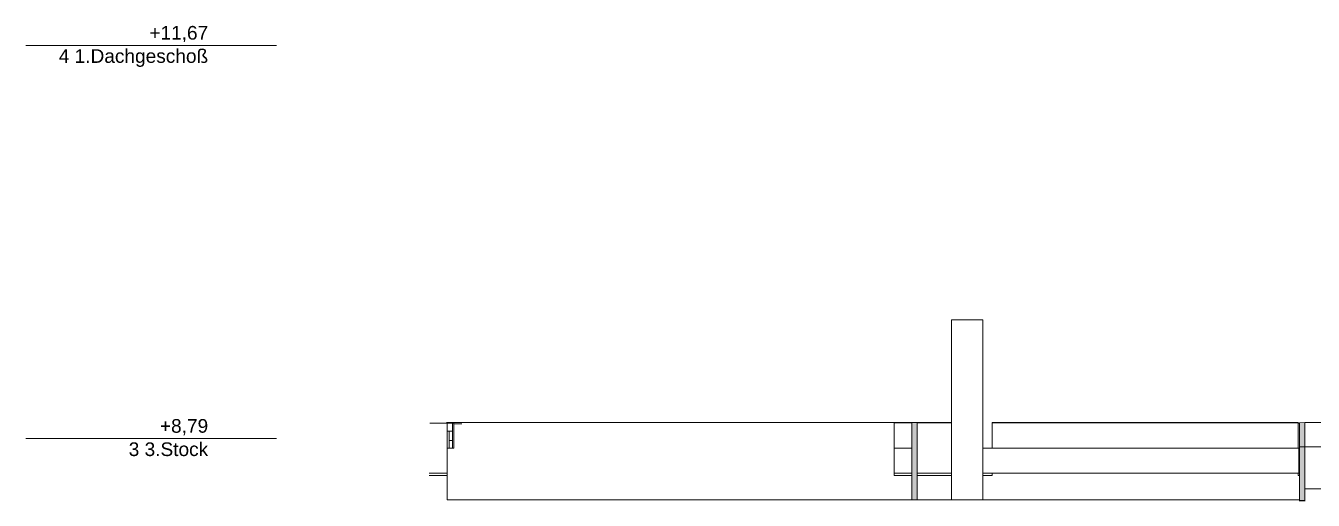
# Model space of a CAD drawing. Header units: metres. Extents: x -21.8 to 56, y -7 to 11.8.
# Drawn here: x -21.84 to -12.4, y 8.34 to 11.81 of the extents above; entities that cross this region are included whole.
import ezdxf

# ---------------------------------------------------------------- set-up
doc = ezdxf.new("R2010")
doc.units = ezdxf.units.M
doc.header["$MEASUREMENT"] = 0
for name, color, linetype in [('I_Schnitt I RB_1_0', 7, 'Continuous'), ('I_Schnitt I RB_1_110 Wand Aussen', 7, 'Continuous'), ('I_Schnitt I RB_1_112 Wand Aussen - Schachtwände', 7, 'Continuous'), ('I_Schnitt I RB_1_140 Brüstung', 7, 'Continuous')]:
    doc.layers.add(name, color=color, linetype=linetype)
doc.styles.add('ERSTELLTER_STIL_2', font='arial.ttf')

msp = doc.modelspace()

# ---------------------------------------------------------------- hatches: boundary and pattern name
at = {"layer": 'I_Schnitt I RB_1_110 Wand Aussen', "linetype": 'Continuous', "lineweight": 0, "true_color": 0x000000}
for points in [[(-12.465, 8.9071), (-12.505, 8.9036), (-12.505, 8.9027), (-12.505, 8.52), (-12.505, 8.34), (-12.4754, 8.34), (-12.465, 8.34)], [(-12.505, 8.33), (-12.465, 8.33), (-12.465, 8.34), (-12.4754, 8.34), (-12.505, 8.34)]]:
    msp.add_hatch(color=18, dxfattribs=at).paths.add_polyline_path(points)
at = {"layer": 'I_Schnitt I RB_1_140 Brüstung', "linetype": 'Continuous', "lineweight": 0, "true_color": 0x000000}
msp.add_hatch(color=18, dxfattribs=at).paths.add_polyline_path([(-15.305, 8.9027), (-15.305, 8.9036), (-15.345, 8.9071), (-15.345, 8.34), (-15.305, 8.34), (-15.305, 8.52)])

# ---------------------------------------------------------------- linework, layer by layer
at = {"layer": 'I_Schnitt I RB_1_110 Wand Aussen', "color": 7, "linetype": 'Continuous', "lineweight": 13, "ltscale": 1000}
for p, q in [((-21.8365, 11.67), (-20.5, 11.67)), ((-20.4, 11.67), (-20.5, 11.67)), ((-20.4, 11.67), (-20.2, 11.67)), ((-20.1, 11.67), (-20.2, 11.67)), ((-20, 11.67), (-20.1, 11.67)), ((-12.465, 8.9071), (-12.505, 8.9036)), ((-12.505, 8.9036), (-12.505, 8.9027)), ((-12.505, 8.9027), (-12.505, 8.73)), ((-12.465, 8.9071), (-12.465, 8.73)), ((-21.8365, 8.79), (-20.5, 8.79)), ((-20.4, 8.79), (-20.5, 8.79)), ((-20.4, 8.79), (-20.2, 8.79)), ((-20.1, 8.79), (-20.2, 8.79)), ((-20, 8.79), (-20.1, 8.79))]:
    msp.add_line(p, q, dxfattribs=at)
at = {"layer": 'I_Schnitt I RB_1_110 Wand Aussen', "color": 7, "linetype": 'Continuous', "lineweight": 18, "ltscale": 1000}
for p, q in [((-12.465, 8.73), (-12.505, 8.73)), ((-12.465, 8.73), (-12.465, 8.34)), ((-12.465, 8.73), (-10.815, 8.73)), ((-12.465, 8.42), (-12.34, 8.42)), ((-12.505, 8.34), (-12.505, 8.33)), ((-12.465, 8.34), (-12.465, 8.33))]:
    msp.add_line(p, q, dxfattribs=at)
at = {"layer": 'I_Schnitt I RB_1_110 Wand Aussen', "color": 7, "linetype": 'Continuous', "lineweight": 18, "ltscale": 1000, "flags": 128}
msp.add_lwpolyline([(-12.505, 8.73), (-12.505, 8.535), (-12.505, 8.52), (-12.505, 8.34)], dxfattribs=at)
at = {"layer": 'I_Schnitt I RB_1_112 Wand Aussen - Schachtwände', "color": 7, "linetype": 'Continuous', "lineweight": 18, "ltscale": 1000}
for p, q in [((-15.055, 8.34), (-15.055, 9.66)), ((-15.055, 9.66), (-15.015, 9.66)), ((-15.015, 9.66), (-14.865, 9.66)), ((-14.865, 9.66), (-14.825, 9.66)), ((-14.825, 9.66), (-14.825, 8.34)), ((-15.055, 8.34), (-15.015, 8.34)), ((-15.015, 8.34), (-14.865, 8.34)), ((-14.865, 8.34), (-14.825, 8.34))]:
    msp.add_line(p, q, dxfattribs=at)
at = {"layer": 'I_Schnitt I RB_1_140 Brüstung', "color": 7, "linetype": 'Continuous', "lineweight": 18, "ltscale": 1000}
for p, q in [((-18.755, 8.9028), (-18.875, 8.9028)), ((-18.755, 8.9027), (-18.875, 8.9027)), ((-15.475, 8.9071), (-18.755, 8.9071)), ((-18.755, 8.9071), (-18.75, 8.9071)), ((-18.75, 8.9028), (-18.755, 8.9028)), ((-18.75, 8.9027), (-18.755, 8.9027)), ((-18.75, 8.9036), (-18.75, 8.9071)), ((-18.75, 8.9028), (-18.75, 8.9036)), ((-18.75, 8.9027), (-18.75, 8.8443)), ((-18.75, 8.9027), (-18.71, 8.9027)), ((-18.71, 8.9036), (-18.7105, 8.9036)), ((-18.71, 8.9028), (-18.71, 8.9036)), ((-18.71, 8.9027), (-18.71, 8.8443)), ((-18.7, 8.9027), (-18.71, 8.9027)), ((-18.7, 8.9001), (-18.7, 8.9027)), ((-18.7, 8.8976), (-18.7, 8.9001)), ((-18.67, 8.8976), (-18.7, 8.8976)), ((-18.67, 8.8976), (-18.7, 8.8976)), ((-18.7, 8.8664), (-18.7, 8.8976)), ((-18.642, 8.8976), (-18.67, 8.8976)), ((-18.6414, 8.8976), (-18.67, 8.8976)), ((-18.6414, 8.8976), (-18.642, 8.8976)), ((-15.475, 8.9071), (-15.055, 8.9071)), ((-15.475, 8.9036), (-15.475, 8.9071)), ((-15.475, 8.9036), (-15.345, 8.9036)), ((-15.475, 8.9027), (-15.475, 8.9036)), ((-15.475, 8.9001), (-15.475, 8.9027)), ((-15.475, 8.8976), (-15.475, 8.9001)), ((-15.475, 8.8664), (-15.475, 8.8976)), ((-15.305, 8.9036), (-15.055, 8.9036)), ((-14.755, 8.9071), (-12.515, 8.9071)), ((-14.755, 8.9071), (-14.755, 8.9036)), ((-14.755, 8.9027), (-14.755, 8.9036)), ((-14.755, 8.9036), (-12.515, 8.9036)), ((-14.755, 8.9001), (-14.755, 8.9027)), ((-14.755, 8.8976), (-14.755, 8.9001)), ((-14.755, 8.8664), (-14.755, 8.8976)), ((-12.515, 8.9071), (-12.515, 8.9036)), ((-12.515, 8.9028), (-12.515, 8.9036)), ((-12.515, 8.9001), (-12.515, 8.9027)), ((-12.515, 8.8976), (-12.515, 8.9001)), ((-12.515, 8.8664), (-12.515, 8.8976)), ((-12.505, 8.9028), (-12.51, 8.9028)), ((-12.505, 8.9027), (-12.51, 8.9027)), ((-12.465, 8.9071), (-9.82, 8.9071)), ((-18.75, 8.7201), (-18.75, 8.8443)), ((-18.75, 8.8443), (-18.71, 8.8443)), ((-18.7337, 8.8443), (-18.7337, 8.7745)), ((-18.7337, 8.7745), (-18.7335, 8.7201)), ((-18.71, 8.7745), (-18.7337, 8.7745)), ((-18.71, 8.8443), (-18.71, 8.7201)), ((-18.7, 8.8643), (-18.7, 8.8664)), ((-18.7, 8.8443), (-18.7, 8.8643)), ((-18.7, 8.7201), (-18.7, 8.8443)), ((-15.475, 8.8643), (-15.475, 8.8664)), ((-15.475, 8.8443), (-15.475, 8.8643)), ((-15.475, 8.7201), (-15.475, 8.8443)), ((-14.755, 8.8643), (-14.755, 8.8664)), ((-14.755, 8.8443), (-14.755, 8.8643)), ((-14.755, 8.7201), (-14.755, 8.8443)), ((-12.515, 8.8643), (-12.515, 8.8664)), ((-12.515, 8.8443), (-12.515, 8.8643)), ((-12.515, 8.73), (-12.515, 8.8443)), ((-18.75, 8.535), (-18.75, 8.7201)), ((-18.71, 8.7201), (-18.75, 8.7201)), ((-18.7, 8.7201), (-18.71, 8.7201)), ((-15.475, 8.535), (-15.475, 8.7201)), ((-15.345, 8.7201), (-15.475, 8.7201)), ((-14.825, 8.7201), (-12.51, 8.7201)), ((-12.515, 8.7201), (-12.515, 8.73)), ((-12.51, 8.7201), (-12.51, 8.5351)), ((-18.875, 8.5351), (-18.88, 8.5351)), ((-18.875, 8.535), (-18.88, 8.535)), ((-18.875, 8.52), (-18.88, 8.52)), ((-18.875, 8.52), (-18.88, 8.52)), ((-18.755, 8.5351), (-18.875, 8.5351)), ((-18.755, 8.535), (-18.875, 8.535)), ((-18.755, 8.52), (-18.875, 8.52)), ((-18.755, 8.52), (-18.875, 8.52)), ((-18.755, 8.5351), (-18.75, 8.5351)), ((-18.755, 8.535), (-18.75, 8.535)), ((-18.755, 8.52), (-18.75, 8.52)), ((-18.755, 8.52), (-18.75, 8.52)), ((-18.75, 8.52), (-18.75, 8.535)), ((-18.75, 8.52), (-18.75, 8.3401)), ((-15.475, 8.5351), (-15.345, 8.5351)), ((-15.345, 8.535), (-15.475, 8.535)), ((-15.475, 8.52), (-15.475, 8.535)), ((-15.47, 8.52), (-15.475, 8.52)), ((-15.35, 8.52), (-15.47, 8.52)), ((-15.345, 8.52), (-15.35, 8.52)), ((-15.055, 8.535), (-15.305, 8.535)), ((-15.055, 8.52), (-15.305, 8.52)), ((-14.825, 8.5351), (-12.51, 8.5351)), ((-14.76, 8.52), (-14.825, 8.52)), ((-14.755, 8.52), (-14.76, 8.52)), ((-14.755, 8.52), (-14.755, 8.535)), ((-12.515, 8.52), (-12.515, 8.5351)), ((-12.515, 8.535), (-12.505, 8.535)), ((-12.51, 8.52), (-12.515, 8.52)), ((-12.51, 8.52), (-12.515, 8.52)), ((-12.505, 8.5351), (-12.51, 8.5351)), ((-12.505, 8.52), (-12.51, 8.52)), ((-12.505, 8.52), (-12.51, 8.52)), ((-18.71, 8.34), (-18.75, 8.3401)), ((-18.71, 8.34), (-18.75, 8.34)), ((-18.75, 8.34), (-18.71, 8.34)), ((-18.713, 8.34), (-18.7482, 8.34)), ((-18.6934, 8.34), (-18.713, 8.34)), ((-18.7099, 8.3401), (-18.71, 8.3401)), ((-18.7098, 8.34), (-18.71, 8.34)), ((-18.7049, 8.3401), (-18.7099, 8.3401)), ((-18.6999, 8.3401), (-18.7049, 8.3401)), ((-15.345, 8.34), (-18.6999, 8.34)), ((-18.6934, 8.34), (-18.6934, 8.3401)), ((-18.6934, 8.34), (-17.765, 8.34)), ((-15.345, 8.34), (-17.765, 8.34)), ((-17.765, 8.34), (-17.765, 8.34)), ((-15.055, 8.34), (-15.305, 8.34)), ((-12.515, 8.34), (-14.825, 8.34)), ((-12.51, 8.3401), (-12.515, 8.3401)), ((-12.505, 8.3401), (-12.51, 8.3401))]:
    msp.add_line(p, q, dxfattribs=at)
at = {"layer": 'I_Schnitt I RB_1_140 Brüstung', "color": 7, "linetype": 'Continuous', "lineweight": 13, "ltscale": 1000}
for p, q in [((-15.345, 8.9071), (-15.345, 8.34)), ((-15.345, 8.9071), (-15.305, 8.9036)), ((-15.305, 8.9036), (-15.305, 8.9027)), ((-15.305, 8.52), (-15.305, 8.34)), ((-15.305, 8.34), (-15.345, 8.34))]:
    msp.add_line(p, q, dxfattribs=at)
at = {"layer": 'I_Schnitt I RB_1_140 Brüstung', "color": 7, "linetype": 'Continuous', "lineweight": 13, "ltscale": 1000, "flags": 128}
msp.add_lwpolyline([(-15.305, 8.9027), (-15.305, 8.535), (-15.305, 8.52)], dxfattribs=at)

# ---------------------------------------------------------------- texts
at = {"layer": 'I_Schnitt I RB_1_0', "color": 7, "linetype": 'Continuous', "lineweight": 13, "char_height": 0.1, "attachment_point": 3, "style": 'ERSTELLTER_STIL_2'}
for s, insert, line_spacing_factor in [('\\A1;{\\pqr;\\pt0;\\fArial|b0|i0|c0|p0;\\W1.000000;+11,67\\P\\pqr;\\pt0;\\fArial|b0|i0|c0|p0;\\W1.000000;4\\fArial|b0|i0|c0|p0;\\W1.000000; \\fArial|b0|i0|c0|p0;\\W1.000000;1.Dachgeschoß}', (-20.5, 11.8121), 1.021584), ('\\A1;{\\pqr;\\pt0;\\fArial|b0|i0|c0|p0;\\W1.000000;+8,79\\P\\pqr;\\pt0;\\fArial|b0|i0|c0|p0;\\W1.000000;3\\fArial|b0|i0|c0|p0;\\W1.000000; \\fArial|b0|i0|c0|p0;\\W1.000000;3.Stock}', (-20.5, 8.9321), 1.024487)]:
    msp.add_mtext(s, dxfattribs=dict(at, insert=insert, line_spacing_factor=line_spacing_factor))

doc.saveas('drawing.dxf')
